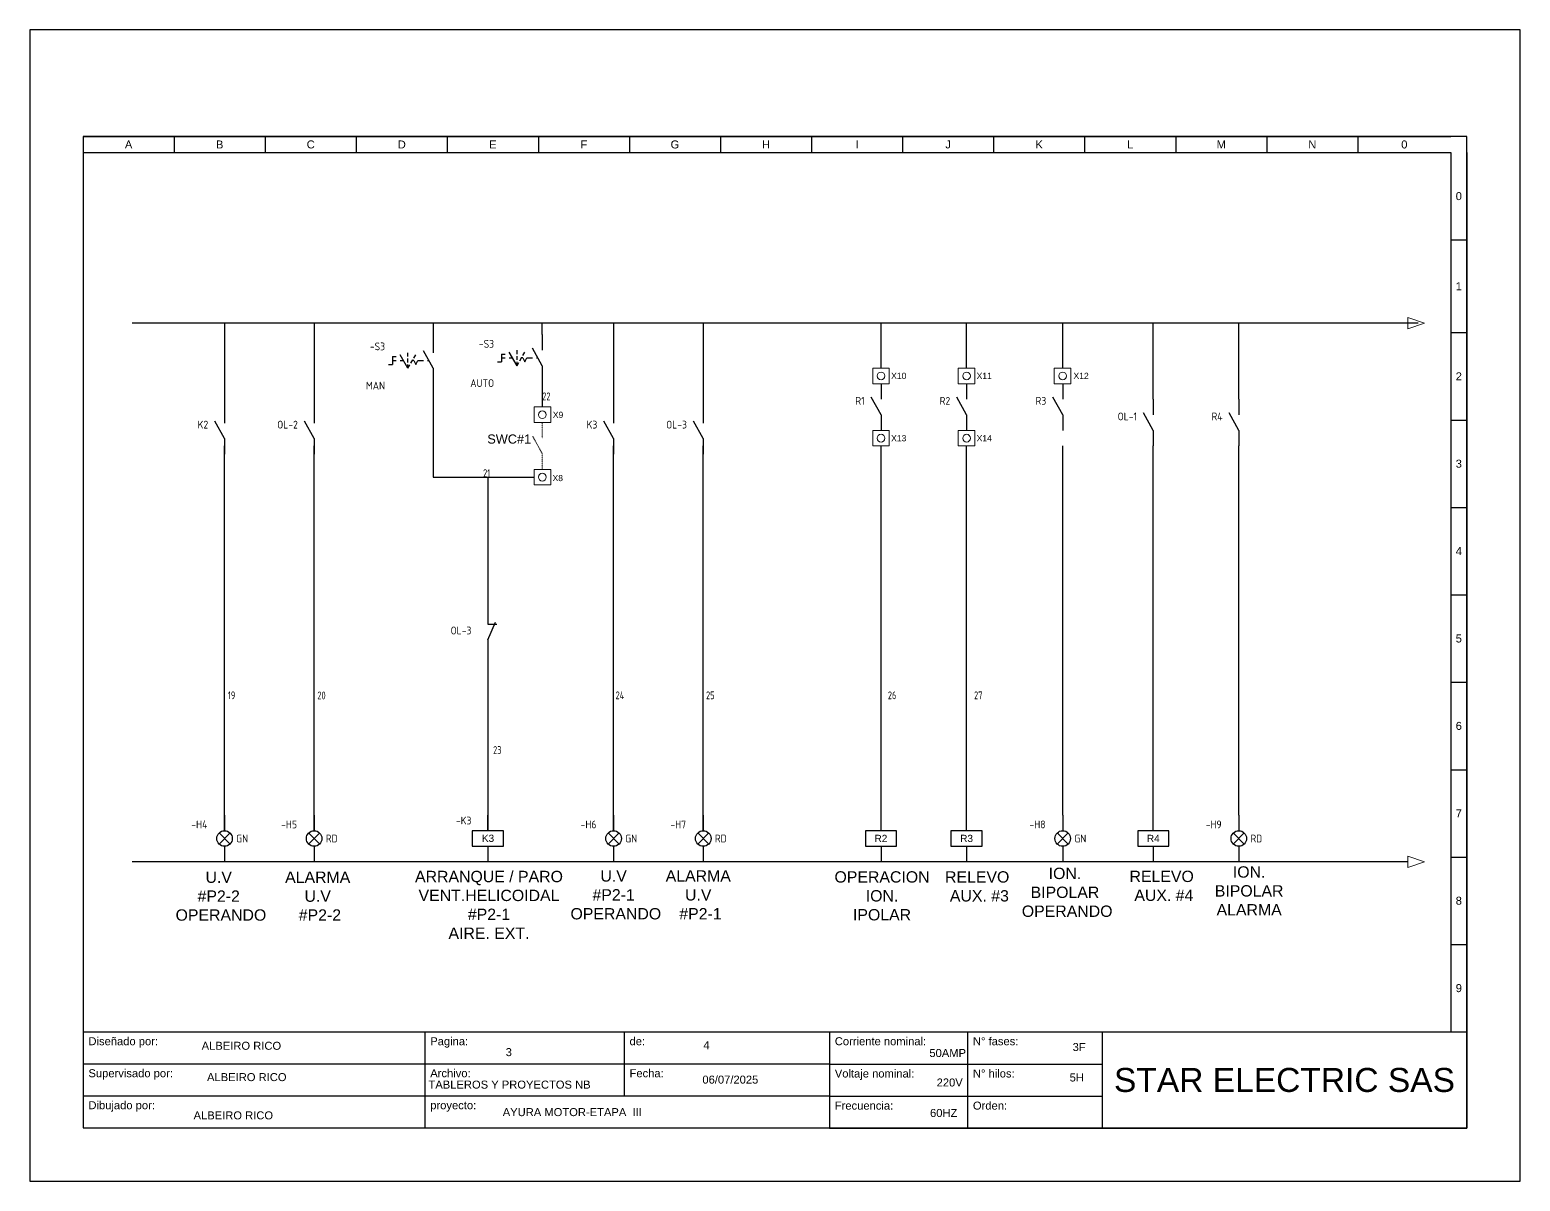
# Model space of a CAD drawing. Header units: millimetres. Extents: x 691 to 18605, y 670 to 10026.
# Drawn here: x 2793 to 3844, y 670 to 1483 of the extents above; entities that cross this region are included whole.
import ezdxf
from ezdxf.enums import TextEntityAlignment as Align

# ---------------------------------------------------------------- set-up
doc = ezdxf.new("R2010")
doc.units = ezdxf.units.MM
doc.linetypes.add('DASHEDX2', pattern=[1.5, 1, -0.5])
doc.linetypes.add('HIDDEN', pattern=[0.375, 0.25, -0.125])
for name, color, linetype in [('-DIAGRAMA', 7, 'Continuous'), ('-Electrico', 5, 'Continuous'), ('DESC', 150, 'Continuous'), ('MISC', 7, 'Continuous'), ('SYMS', 7, 'Continuous'), ('TAGS', 150, 'Continuous'), ('WIRENO', 72, 'Continuous'), ('YEL_14_THHN', 2, 'Continuous')]:
    doc.layers.add(name, color=color, linetype=linetype)
doc.styles.get("Standard").update_dxf_attribs({"font": 'arial.ttf'})
doc.styles.add('WD_IEC', font='ISOCP2.shx', dxfattribs={"width": 0.9, "height": 4})

# ---------------------------------------------------------------- blocks, each defined once
blk = doc.blocks.new('VCR21')
for p, q in [((0, 7.5), (0, 2.5)), ((0, -2.5), (-3.12, 3.12)), ((0, -2.5), (0, -7.5))]:
    blk.add_line(p, q)
at = {"style": 'WD_IEC'}
for tag, p in [('INST', (-5.25, 6.75)), ('LOC', (-5.25, 3.75)), ('TAG2', (-5.25, 0.75)), ('DESC1', (-5.25, -6.75)), ('XREF', (-5.25, -3.75)), ('DESC2', (-5.25, -9.75)), ('DESC3', (-5.25, -12.75))]:
    blk.add_attdef(tag, text='', height=2.5, dxfattribs=at).set_placement(p, align=Align.RIGHT)
blk.add_attdef('TERM01', text='', height=2, rotation=90, dxfattribs=at).set_placement((-1, 7.5), align=Align.RIGHT)
at = {"style": 'WD_IEC', "flags": 1}
for tag, p, height in [('X2TERM01', (0, 7.5), 0.32), ('X4LINK', (-2.75, 0), 0.32), ('X1LINK', (-0.5, 0), 0.32), ('CONTACT', (4, -3.5), 1), ('FAMILY', (4, -5), 1), ('COMMON', (5.25, -4.75), 1), ('X8TERM02', (0, -7.5), 0.32)]:
    blk.add_attdef(tag, p, '', height=height, dxfattribs=at)
at = {"style": 'WD_IEC'}
blk.add_attdef('TERM02', (-1, -7.5), '', height=2, rotation=90, dxfattribs=at)
blk = doc.blocks.new('VLT1G')
for p, q in [((0, 7.5), (0, 2.5)), ((-1.77, -1.77), (1.77, 1.77)), ((1.77, -1.77), (-1.77, 1.77)), ((0, -2.5), (0, -7.5))]:
    blk.add_line(p, q)
blk.add_circle((0, 0), 2.5)
at = {"style": 'WD_IEC'}
for tag, p in [('INST', (-5.5, 10.25)), ('TAG1', (-5.5, 3.25)), ('LOC', (-5.5, 6.75)), ('DESC1', (-5.5, -6.35)), ('DESC2', (-5.5, -9.85)), ('DESC3', (-5.5, -13.35))]:
    blk.add_attdef(tag, text='', height=2.5, dxfattribs=at).set_placement(p, align=Align.RIGHT)
blk.add_attdef('TERM01', text='', height=2, rotation=90, dxfattribs=at).set_placement((-1, 7.5), align=Align.RIGHT)
at = {"style": 'WD_IEC', "flags": 1}
for tag, p, height in [('X2TERM01', (0, 7.5), 0.32), ('X4LINK', (-3, 0), 0.32), ('X1LINK', (3, 0), 0.32), ('ASSYCODE', (1, -4), 1), ('FAMILY', (1, -5.5), 1), ('X8TERM02', (0, -7.5), 0.32), ('CATDESC', (1, -7), 1)]:
    blk.add_attdef(tag, p, '', height=height, dxfattribs=at)
at = {"style": 'WD_IEC', "flags": 9}
for tag, p in [('MFG', (-6, -0.25)), ('CAT', (-6, -2.75))]:
    blk.add_attdef(tag, text='', height=1.5, dxfattribs=at).set_placement(p, align=Align.RIGHT)
at = {"style": 'WD_IEC'}
blk.add_attdef('TERM02', (-1, -7.5), '', height=2, rotation=90, dxfattribs=at)
at = {"lineweight": 13, "style": 'WD_IEC'}
blk.add_attdef('COLOR', text='', height=2.5, dxfattribs=at).set_placement((3.75, 0), align=Align.MIDDLE_LEFT)
at = {"lineweight": 15, "style": 'WD_IEC'}
for tag, p in [('WDTAGALT', (-5.5, -21)), ('XREF', (-5.5, -18))]:
    blk.add_attdef(tag, text='', height=2.5, dxfattribs=at).set_placement(p, align=Align.RIGHT)
blk = doc.blocks.new('WD_WNV')
at = {"linetype": 'Continuous', "style": 'WD_IEC', "width": 0.8}
blk.add_attdef('WIRENO', text='', height=2.5, dxfattribs=at).set_placement((-1.6, 0), align=Align.MIDDLE_RIGHT)
at = {"style": 'WD_IEC', "flags": 1}
for tag, p in [('W08USER', (-1, 0.375)), ('W04USER', (-1, 0.875)), ('W05USER', (-1, 0.75)), ('W09USER', (-1, 0.25)), ('W03USER', (-1, 1)), ('W06USER', (-1, 0.625)), ('W07USER', (-1, 0.5)), ('W02USER', (-1, 1.125)), ('W01USER', (-1, 1.25)), ('W10USER', (-1, 0.125))]:
    blk.add_attdef(tag, text='', height=0.08, dxfattribs=at).set_placement(p, align=Align.CENTER)
blk = doc.blocks.new('*T3')
at = {"color": 0, "linetype": 'ByBlock', "lineweight": -2}
for p, q in [((0, 0), (139.92, 0)), ((0, 0), (0, -18)), ((64.08, 0), (64.08, -18)), ((101.44, 0), (101.44, -12)), ((139.92, 0), (139.92, -18)), ((0, -6), (139.92, -6)), ((0, -12), (139.92, -12)), ((0, -18), (139.92, -18))]:
    blk.add_line(p, q, dxfattribs=at)
at = {"color": 0, "char_height": 1.5, "attachment_point": 1}
for s, insert, width in [('{\\fArial|b0|i0|c162|p34;Diseñado por:}', (1, -1), 62.0824), ('{\\fArial|b0|i0|c162|p34;Pagina:}', (65.08, -1), 35.3574), ('{\\fArial|b0|i0|c162|p34;de}:', (102.44, -1), 36.4813), ('{\\fArial|b0|i0|c162|p34;Supervisado por:}', (1, -7), 62.0824), ('{\\fArial|b0|i0|c162|p34;Archivo:}', (65.08, -7), 35.3574), ('Fecha:', (102.44, -7), 36.4813), ('Dibujado por:', (1, -13), 62.0824), ('{\\fArial|b0|i0|c162|p34;proyecto:}', (65.08, -13), 73.8387)]:
    blk.add_mtext(s, dxfattribs=dict(at, insert=insert, width=width))
blk = doc.blocks.new('*T4')
at = {"color": 0, "linetype": 'ByBlock', "lineweight": -2}
for p, q in [((0, 0), (119.48, 0)), ((0, 0), (0, -18.07)), ((25.89, 0), (25.89, -18.07)), ((51.13, 0), (51.13, -18.07)), ((119.48, 0), (119.48, -18.07)), ((0, -6.05), (51.13, -6.05)), ((0, -12.07), (51.13, -12.07)), ((0, -18.07), (119.48, -18.07))]:
    blk.add_line(p, q, dxfattribs=at)
at = {"color": 0}
for s, insert, char_height, width, attachment_point in [('Corriente nominal:', (1, -1), 1.5, 23.894, 1), ('{\\fArial|b0|i0|c162|p34;N° fases:}', (26.89, -1), 1.5, 23.2313, 1), ('Voltaje nominal:', (1, -7.05), 1.5, 23.894, 1), ('{\\fArial|b0|i0|c162|p34;N° hilos:}', (26.89, -7.05), 1.5, 23.2313, 1), ('{\\fArial|b0|i0|c162|p34;STAR ELECTRIC SAS}', (85.3, -9.04), 4.5, 66.3536, 5), ('Frecuencia:', (1, -13.07), 1.5, 23.894, 1), ('{\\fArial|b0|i0|c162|p34;Orden}:', (26.89, -13.07), 1.5, 23.2313, 1)]:
    blk.add_mtext(s, dxfattribs=dict(at, insert=insert, char_height=char_height, width=width, attachment_point=attachment_point))
blk = doc.blocks.new('CAJETIN')
for p, q in [((0, 185.97), (-259.4, 185.97)), ((-259.4, 185.97), (-259.4, 0.07)), ((-259.4, 185.97), (-2.99, 185.97)), ((-259.4, 185.97), (-259.4, 182.97)), ((-242.33, 185.97), (-242.33, 182.97)), ((-225.26, 185.97), (-225.26, 182.97)), ((-208.19, 185.97), (-208.19, 182.97)), ((-191.12, 185.97), (-191.12, 182.97)), ((-174.05, 185.97), (-174.05, 182.97)), ((-156.98, 185.97), (-156.98, 182.97)), ((-139.91, 185.97), (-139.91, 182.97)), ((-122.84, 185.97), (-122.84, 182.97)), ((-105.77, 185.97), (-105.77, 182.97)), ((-88.7, 185.97), (-88.7, 182.97)), ((-71.64, 185.97), (-71.64, 182.97)), ((-54.57, 185.97), (-54.57, 182.97)), ((-37.5, 185.97), (-37.5, 182.97)), ((-20.43, 185.97), (-20.43, 182.97)), ((0, 0.07), (0, 185.97)), ((-259.4, 182.97), (-2.99, 182.97)), ((-3, 182.97), (-3, 18.07)), ((0, 182.97), (0, 18.07)), ((-3, 166.58), (0, 166.58)), ((-3, 149.19), (0, 149.19)), ((-3, 132.8), (0, 132.8)), ((-3, 116.41), (0, 116.41)), ((-3, 100.02), (0, 100.02)), ((-3, 83.63), (0, 83.63)), ((-3, 67.24), (0, 67.24)), ((-3, 50.85), (0, 50.85)), ((-3, 34.46), (0, 34.46)), ((-3, 18.07), (0, 18.07)), ((-259.4, 0.07), (0, 0.07))]:
    blk.add_line(p, q)
blk.add_lwpolyline([(-269.4, -9.93), (10, -9.93), (10, 205.97), (-269.4, 205.97)], close=True)
for name, p in [('*T3', (-259.4, 18.07)), ('*T4', (-119.48, 18.07))]:
    blk.add_blockref(name, p)
blk.add_text('0', height=1.5).set_placement((-2.08, 174.04))
at = {"char_height": 1.5, "attachment_point": 5}
for s, insert, width in [('A', (-250.87, 184.47), 17.0695), ('B', (-233.8, 184.47), 17.0695), ('C', (-216.73, 184.47), 17.0695), ('D', (-199.66, 184.47), 17.0695), ('E', (-182.59, 184.47), 17.0695), ('F', (-165.52, 184.47), 17.0695), ('G', (-148.45, 184.47), 17.0695), ('H', (-131.38, 184.47), 17.0695), ('I', (-114.31, 184.47), 17.0695), ('J', (-97.24, 184.47), 17.0695), ('K', (-80.17, 184.47), 17.0695), ('L', (-63.1, 184.47), 17.0695), ('M', (-46.03, 184.47), 17.0695), ('N', (-28.96, 184.47), 17.0695), ('0', (-11.71, 184.47), 17.4362), ('1', (-1.5, 157.89), 3), ('2', (-1.5, 141), 3), ('3', (-1.5, 124.61), 3), ('4', (-1.5, 108.22), 3), ('5', (-1.5, 91.83), 3), ('6', (-1.5, 75.44), 3), ('7', (-1.5, 59.05), 3), ('8', (-1.5, 42.66), 3), ('9', (-1.5, 26.27), 3)]:
    blk.add_mtext(s, dxfattribs=dict(at, insert=insert, width=width))
for tag, p in [('DISEÑADO_POR', (-230.86, 14.78)), ('SUPERVISADO_POR', (-229.59, 8.32)), ('DIBUJADO_POR', (-231.25, 2.42))]:
    blk.add_attdef(tag, text='', height=1.5).set_placement(p, align=Align.MIDDLE)
for tag, p in [('PAGINA', (-180.19, 13.54)), ('DE', (-143.12, 14.83)), ('A', (-97.02, 13.49)), ('F', (-73.9, 14.47)), ('ARCHIVO', (-179.45, 8.2)), ('FECHA', (-143.31, 8.38)), ('V', (-96.96, 8.58)), ('H', (-74.46, 8.76)), ('PROYECTO', (-180.75, 3.04)), ('HZ', (-98.06, 2.87)), ('OR', (-74.83, 2.5))]:
    blk.add_attdef(tag, p, '', height=1.5)
blk = doc.blocks.new('VSS113')
for p, q in [((0, 7.5), (0, 2.5)), ((-13.12, 1.25), (-11.88, 1.25)), ((-13.12, 1.25), (-13.12, -1.25)), ((-13.12, 0), (-11.88, 0)), ((-8.12, -2.5), (-10.62, 1.83)), ((-10.62, 0), (-9.57, 0)), ((-8.12, 1.25), (-8.12, 2.5)), ((-8.12, -0.63), (-8.12, 0.62)), ((-7.19, -0.88), (-6.56, 0.21)), ((-6.25, 0), (-6.68, 0)), ((-6.25, 0.75), (-5.62, 1.83)), ((-6.25, 0), (-5.62, -1.25)), ((-5.62, -1.25), (-5, 0)), ((-5, 0), (-3.12, 0)), ((0, -2.5), (-3.12, 3.12)), ((-1.88, 0), (-1.39, 0)), ((-14.38, -1.25), (-13.12, -1.25)), ((-8.12, -2.5), (-8.12, -1.25)), ((-8.12, -2.5), (-7.5, -1.42)), ((0, -2.5), (0, -7.5))]:
    blk.add_line(p, q)
at = {"style": 'WD_IEC'}
for tag, p in [('INST', (-15.5, 9.25)), ('TAG1', (-15.5, 3.25)), ('LOC', (-15.5, 6.25)), ('DESC1', (-15.5, -9.35)), ('DESC3', (-15.5, -15.35)), ('DESC2', (-15.5, -12.35))]:
    blk.add_attdef(tag, text='', height=2.5, dxfattribs=at).set_placement(p, align=Align.RIGHT)
at = {"style": 'WD_IEC', "flags": 8}
for tag, p in [('POS1', (-10.62, 3.5)), ('POS2', (-8.12, 3.5)), ('POS3', (-5.62, 3.5))]:
    blk.add_attdef(tag, text='', height=2, rotation=90, dxfattribs=at).set_placement(p, align=Align.MIDDLE_LEFT)
at = {"style": 'WD_IEC'}
blk.add_attdef('TERM01', text='', height=2, rotation=90, dxfattribs=at).set_placement((-1, 7.5), align=Align.RIGHT)
at = {"style": 'WD_IEC', "flags": 1}
for tag, p, height in [('X2TERM01', (0, 7.5), 0.32), ('CONTACT', (0.5, 4.5), 1), ('X1LINK', (0, 0), 0.32), ('COMMON', (1.75, 3.25), 1), ('X8TERM02', (0, -7.5), 0.32), ('ASSYCODE', (1, -9), 1), ('FAMILY', (1, -10.5), 1), ('CATDESC', (1, -12), 1)]:
    blk.add_attdef(tag, p, '', height=height, dxfattribs=at)
at = {"style": 'WD_IEC', "flags": 9}
for tag, p in [('MFG', (-16, -0.25)), ('CAT', (-16, -2.75))]:
    blk.add_attdef(tag, text='', height=1.5, dxfattribs=at).set_placement(p, align=Align.RIGHT)
at = {"style": 'WD_IEC'}
blk.add_attdef('TERM02', (-1, -7.5), '', height=2, rotation=90, dxfattribs=at)
at = {"lineweight": 15, "style": 'WD_IEC'}
blk.add_attdef('XREF', text='', height=2.5, dxfattribs=at).set_placement((-15.5, -6.35), align=Align.RIGHT)
blk.add_attdef('STATE', (1.25, -6.35), '', height=2.5, dxfattribs=at)
blk = doc.blocks.new('VCR22')
for p, q in [((0, 7.5), (0, 2.5)), ((0, -2.5), (2.5, 3.12)), ((0, 2.5), (2.87, 2.5)), ((0, -2.5), (0, -7.5))]:
    blk.add_line(p, q)
at = {"style": 'WD_IEC'}
for tag, p in [('INST', (-5.25, 5.25)), ('TAG2', (-5.25, -0.75)), ('LOC', (-5.25, 2.25)), ('DESC1', (-5.25, -6.75)), ('XREF', (-5.25, -3.75)), ('DESC2', (-5.25, -9.75)), ('DESC3', (-5.25, -12.75))]:
    blk.add_attdef(tag, text='', height=2.5, dxfattribs=at).set_placement(p, align=Align.RIGHT)
blk.add_attdef('TERM01', text='', height=2, rotation=90, dxfattribs=at).set_placement((-1, 7.5), align=Align.RIGHT)
at = {"style": 'WD_IEC', "flags": 1}
for tag, p, height in [('X2TERM01', (0, 7.5), 0.32), ('X4LINK', (-0.55, 0), 0.32), ('X1LINK', (1.92, 0), 0.32), ('CONTACT', (4, -3.5), 1), ('FAMILY', (4, -5), 1), ('COMMON', (5.25, -4.75), 1), ('X8TERM02', (0, -7.5), 0.32)]:
    blk.add_attdef(tag, p, '', height=height, dxfattribs=at)
at = {"style": 'WD_IEC'}
blk.add_attdef('TERM02', (-1, -7.5), '', height=2, rotation=90, dxfattribs=at)
blk = doc.blocks.new('VMS1')
for p, q in [((0, 2.5), (0, 7.5)), ((0, -2.5), (0, -7.5))]:
    blk.add_line(p, q)
blk.add_lwpolyline([(-5, 2.5), (-5, -2.5), (5, -2.5), (5, 2.5)], close=True)
at = {"style": 'WD_IEC'}
for tag, p in [('INST', (-5.25, 10.5)), ('LOC', (-5.25, 7.5)), ('TAG1', (-5.25, 4.5)), ('DESC1', (-5.25, -6.85)), ('DESC2', (-5.25, -9.85)), ('DESC3', (-5.25, -12.85))]:
    blk.add_attdef(tag, text='', height=2.5, dxfattribs=at).set_placement(p, align=Align.RIGHT)
blk.add_attdef('TERM01', text='', height=2, rotation=90, dxfattribs=at).set_placement((-1, 7.5), align=Align.RIGHT)
at = {"style": 'WD_IEC', "flags": 1}
for tag, p, height in [('X2TERM01', (0, 7.5), 0.32), ('X4LINK', (-5, 0), 0.32), ('X1LINK', (5, 0), 0.32), ('ASSYCODE', (1, -4), 1), ('FAMILY', (1, -5.5), 1), ('X8TERM02', (0, -7.5), 0.32), ('CATDESC', (1, -7), 1)]:
    blk.add_attdef(tag, p, '', height=height, dxfattribs=at)
at = {"style": 'WD_IEC', "flags": 9}
for tag, p in [('MFG', (-6, 1)), ('CAT', (-6, -1.5))]:
    blk.add_attdef(tag, text='', height=1.5, dxfattribs=at).set_placement(p, align=Align.RIGHT)
at = {"style": 'WD_IEC'}
blk.add_attdef('TERM02', (-1, -7.5), '', height=2, rotation=90, dxfattribs=at)
at = {"lineweight": 9, "style": 'WD_IEC'}
for tag, p in [('NO', (-5.5, -16.5)), ('NC', (-5.5, -19.5))]:
    blk.add_attdef(tag, text='', height=2.5, dxfattribs=at).set_placement(p, align=Align.TOP_RIGHT)
for tag, p in [('XREFNO', (-4, -16.5)), ('XREFNC', (-4, -19.5))]:
    blk.add_attdef(tag, text='', height=2.5, dxfattribs=at).set_placement(p, align=Align.TOP_LEFT)

msp = doc.modelspace()

# ---------------------------------------------------------------- linework, layer by layer
at = {"layer": '-DIAGRAMA', "color": 0, "lineweight": 0}
for centre in [(3393.4, 1238.5), (3453.7, 1238.5), (3521.5, 1238.5), (3154.5, 1211.1), (3393.4, 1194.6), (3453.7, 1194.6), (3154.5, 1167.1)]:
    msp.add_circle(centre, 2.72, dxfattribs=at)
at = {"layer": '-Electrico', "color": 0, "lineweight": 0, "ltscale": 0.08}
for points in [[(3387.5, 1244), (3399.2, 1244), (3399.2, 1233), (3387.5, 1233)], [(3447.9, 1244), (3459.5, 1244), (3459.5, 1233), (3447.9, 1233)], [(3515.6, 1244), (3527.3, 1244), (3527.3, 1233), (3515.6, 1233)], [(3148.7, 1216.6), (3160.4, 1216.6), (3160.4, 1205.6), (3148.7, 1205.6)], [(3387.5, 1200.1), (3399.2, 1200.1), (3399.2, 1189.1), (3387.5, 1189.1)], [(3447.9, 1200.1), (3459.5, 1200.1), (3459.5, 1189.1), (3447.9, 1189.1)], [(3148.7, 1172.6), (3160.4, 1172.6), (3160.4, 1161.6), (3148.7, 1161.6)]]:
    msp.add_lwpolyline(points, close=True, dxfattribs=at)
at = {"color": 0}
for p, q in [((2930.4, 1275.7), (2930.4, 1216.2)), ((2993.6, 1275.7), (2993.6, 1216.2)), ((3204.8, 1275.7), (3204.8, 1216.3)), ((3268, 1275.7), (3268, 1216.3)), ((3393.4, 1244), (3393.4, 1275.7)), ((3453.7, 1244), (3453.7, 1275.7)), ((3521.5, 1244), (3521.5, 1275.7)), ((3585.4, 1222.1), (3585.4, 1275.7)), ((3645.7, 1222.1), (3645.7, 1275.7)), ((3077.6, 1232.9), (3077.6, 1167.1)), ((3154.5, 1234.8), (3154.5, 1216.6)), ((2930.4, 917.7), (2930.4, 1189.1)), ((2993.6, 917.7), (2993.6, 1189.1)), ((3204.8, 917.7), (3204.8, 1189.1)), ((3268, 917.7), (3268, 1189.1)), ((3393.4, 928.7), (3393.4, 1189.1)), ((3453.7, 928.7), (3453.7, 1189.1)), ((3521.5, 928.7), (3521.5, 1189.1)), ((3585.4, 928.7), (3585.4, 1189.1)), ((3645.7, 928.7), (3645.7, 1189.1)), ((3077.6, 1167.1), (3148.7, 1167.1)), ((3116.1, 1167.1), (3116.1, 1074.3)), ((3116.1, 1041.4), (3116.1, 917.7))]:
    msp.add_line(p, q, dxfattribs=at)
at = {"color": 0, "linetype": 'Continuous', "lineweight": 0}
for p, q in [((3764.8, 1279.7), (3764.8, 1275.7)), ((3776.6, 1275.7), (3764.8, 1279.7)), ((3764.8, 1275.7), (3764.8, 1271.7)), ((3764.8, 1271.7), (3776.6, 1275.7)), ((3764.8, 899.7), (3764.8, 895.7)), ((3776.6, 895.7), (3764.8, 899.7)), ((3764.8, 895.7), (3764.8, 891.7)), ((3764.8, 891.7), (3776.6, 895.7))]:
    msp.add_line(p, q, dxfattribs=at)
at = {"color": 0, "linetype": 'HIDDEN', "lineweight": 0, "ltscale": 0.2}
for p, q in [((3154.5, 1194.6), (3154.5, 1205.6)), ((3154.5, 1183.6), (3147.7, 1196)), ((3154.5, 1172.6), (3154.5, 1183.6))]:
    msp.add_line(p, q, dxfattribs=at)
at = {"layer": 'YEL_14_THHN', "color": 0}
for p, q in [((3772.1, 1275.7), (2865.2, 1275.7)), ((3077.6, 1275.7), (3077.6, 1265.9)), ((3154.5, 1267.7), (3154.5, 1275.7)), ((3764.8, 895.7), (2865.2, 895.8))]:
    msp.add_line(p, q, dxfattribs=at)

# ---------------------------------------------------------------- block references
at = {"color": 0}
ref = msp.add_blockref('CAJETIN', (3806.5, 707.8), dxfattribs=dict(at, xscale=3.761929394681115, yscale=3.761929394681115, zscale=3.761929394681115))
ref.add_attrib('5H', '5H', (3526.4, 740.8), dxfattribs={"height": 5.64})
ref.add_attrib('3F', '3F', (3528.5, 762.3), dxfattribs={"height": 5.64})
ref.add_attrib('HZ', '60HZ', dxfattribs={"height": 5.64}).set_placement((3437.6, 718.6), align=Align.MIDDLE)
ref.add_attrib('V', '220V', dxfattribs={"height": 5.64}).set_placement((3441.8, 740.1), align=Align.MIDDLE)
ref.add_attrib('A', '50AMP', dxfattribs={"height": 5.64}).set_placement((3440.4, 760.9), align=Align.MIDDLE)
ref.add_attrib('PROYECTO', 'AYURA MOTOR-ETAPA  III', dxfattribs={"height": 5.643}).set_placement((3126.6, 719.2), align=Align.MIDDLE_LEFT)
ref.add_attrib('ARCHIVO', 'TABLEROS Y PROYECTOS NB', dxfattribs={"height": 5.643}).set_placement((3131.4, 738.6), align=Align.MIDDLE)
ref.add_attrib('DE', '4', (3268.1, 763.6), dxfattribs={"height": 5.64})
ref.add_attrib('PAGINA', '3', (3128.7, 758.7), dxfattribs={"height": 5.64})
ref.add_attrib('FECHA', '06/07/2025', (3267.4, 739.3), dxfattribs={"height": 5.64})
ref.add_attrib('DIBUJADO_POR', 'ALBEIRO RICO', dxfattribs={"height": 5.643}).set_placement((2936.6, 716.9), align=Align.MIDDLE)
ref.add_attrib('SUPERVISADO_POR', 'ALBEIRO RICO', dxfattribs={"height": 5.643}).set_placement((2946.1, 743.9), align=Align.MIDDLE)
ref.add_attrib('DISEÑADO_POR', 'ALBEIRO RICO', dxfattribs={"height": 5.643}).set_placement((2942.3, 766), align=Align.MIDDLE)
at = {"layer": 'SYMS', "color": 0}
ref = msp.add_blockref('VSS113', (3077.6, 1249.4), dxfattribs=dict(at, xscale=2.197145441597592, yscale=2.197145441597592, zscale=2.197145441597592))
ref.add_attrib('DESC1', 'MAN', dxfattribs={"layer": 'DESC', "height": 5.49, "style": 'WD_IEC'}).set_placement((3043.6, 1228.9), align=Align.RIGHT)
ref.add_attrib('TAG1', '-S3', dxfattribs={"layer": 'TAGS', "height": 5.49, "style": 'WD_IEC'}).set_placement((3043.6, 1256.6), align=Align.RIGHT)
ref = msp.add_blockref('VSS113', (3154.5, 1251.2), dxfattribs=dict(at, xscale=2.197145441597592, yscale=2.197145441597592, zscale=2.197145441597592))
ref.add_attrib('DESC1', 'AUTO', dxfattribs={"layer": 'DESC', "height": 5.49, "style": 'WD_IEC'}).set_placement((3120.5, 1230.7), align=Align.RIGHT)
ref.add_attrib('TAG1', '-S3', dxfattribs={"layer": 'TAGS', "height": 5.49, "style": 'WD_IEC'}).set_placement((3120.5, 1258.4), align=Align.RIGHT)
ref = msp.add_blockref('VCR21', (3393.4, 1216.6), dxfattribs=dict(at, xscale=2.197145441597592, yscale=2.197145441597592, zscale=2.197145441597592))
ref.add_attrib('TAG2', 'R1', dxfattribs={"layer": 'TAGS', "height": 5.49, "style": 'WD_IEC'}).set_placement((3381.8, 1218.2), align=Align.RIGHT)
ref = msp.add_blockref('VCR21', (3453.7, 1216.6), dxfattribs=dict(at, xscale=2.197145441597592, yscale=2.197145441597592, zscale=2.197145441597592))
ref.add_attrib('TAG2', 'R2', dxfattribs={"layer": 'TAGS', "height": 5.49, "style": 'WD_IEC'}).set_placement((3442.2, 1218.2), align=Align.RIGHT)
ref = msp.add_blockref('VCR21', (3521.5, 1216.6), dxfattribs=dict(at, xscale=2.197145441597592, yscale=2.197145441597592, zscale=2.197145441597592))
ref.add_attrib('TAG2', 'R3', dxfattribs={"layer": 'TAGS', "height": 5.49, "style": 'WD_IEC'}).set_placement((3509.9, 1218.2), align=Align.RIGHT)
ref = msp.add_blockref('VCR21', (3585.4, 1205.6), dxfattribs=dict(at, xscale=2.197145441597592, yscale=2.197145441597592, zscale=2.197145441597592))
ref.add_attrib('TAG2', 'OL-1', dxfattribs={"layer": 'TAGS', "height": 5.49, "style": 'WD_IEC'}).set_placement((3573.9, 1207.2), align=Align.RIGHT)
ref = msp.add_blockref('VCR21', (3645.7, 1205.6), dxfattribs=dict(at, xscale=2.197145441597592, yscale=2.197145441597592, zscale=2.197145441597592))
ref.add_attrib('TAG2', 'R4', dxfattribs={"layer": 'TAGS', "height": 5.49, "style": 'WD_IEC'}).set_placement((3634.2, 1207.2), align=Align.RIGHT)
ref = msp.add_blockref('VCR21', (2930.4, 1199.8), dxfattribs=dict(at, xscale=2.197145441597592, yscale=2.197145441597592, zscale=2.197145441597592))
ref.add_attrib('TAG2', 'K2', dxfattribs={"layer": 'TAGS', "height": 5.49, "style": 'WD_IEC'}).set_placement((2918.9, 1201.4), align=Align.RIGHT)
ref = msp.add_blockref('VCR21', (2993.6, 1199.8), dxfattribs=dict(at, xscale=2.197145441597592, yscale=2.197145441597592, zscale=2.197145441597592))
ref.add_attrib('TAG2', 'OL-2', dxfattribs={"layer": 'TAGS', "height": 5.49, "style": 'WD_IEC'}).set_placement((2982.1, 1201.4), align=Align.RIGHT)
ref = msp.add_blockref('VCR21', (3204.8, 1199.8), dxfattribs=dict(at, xscale=2.197145441597592, yscale=2.197145441597592, zscale=2.197145441597592))
ref.add_attrib('TAG2', 'K3', dxfattribs={"layer": 'TAGS', "height": 5.49, "style": 'WD_IEC'}).set_placement((3193.3, 1201.4), align=Align.RIGHT)
ref = msp.add_blockref('VCR21', (3268, 1199.8), dxfattribs=dict(at, xscale=2.197145441597592, yscale=2.197145441597592, zscale=2.197145441597592))
ref.add_attrib('TAG2', 'OL-3', dxfattribs={"layer": 'TAGS', "height": 5.49, "style": 'WD_IEC'}).set_placement((3256.5, 1201.4), align=Align.RIGHT)
ref = msp.add_blockref('VCR22', (3116.1, 1057.9), dxfattribs=dict(at, xscale=2.197145441597592, yscale=2.197145441597592, zscale=2.197145441597592))
ref.add_attrib('TAG2', 'OL-3', dxfattribs={"layer": 'TAGS', "height": 5.49, "style": 'WD_IEC'}).set_placement((3104.5, 1056.2), align=Align.RIGHT)
ref = msp.add_blockref('VLT1G', (2930.4, 912.2), dxfattribs=dict(at, xscale=2.197145441597592, yscale=2.197145441597592, zscale=2.197145441597592))
ref.add_attrib('COLOR', 'GN', dxfattribs={"layer": 'MISC', "lineweight": 13, "height": 5.49, "style": 'WD_IEC'}).set_placement((2938.6, 912.2), align=Align.MIDDLE_LEFT)
ref.add_attrib('TAG1', '-H4', dxfattribs={"layer": 'TAGS', "height": 5.49, "style": 'WD_IEC'}).set_placement((2918.3, 919.4), align=Align.RIGHT)
ref = msp.add_blockref('VLT1G', (2993.6, 912.2), dxfattribs=dict(at, xscale=2.197145441597592, yscale=2.197145441597592, zscale=2.197145441597592))
ref.add_attrib('COLOR', 'RD', dxfattribs={"layer": 'MISC', "lineweight": 13, "height": 5.49, "style": 'WD_IEC'}).set_placement((3001.8, 912.2), align=Align.MIDDLE_LEFT)
ref.add_attrib('TAG1', '-H5', dxfattribs={"layer": 'TAGS', "height": 5.49, "style": 'WD_IEC'}).set_placement((2981.5, 919.4), align=Align.RIGHT)
ref = msp.add_blockref('VMS1', (3116.1, 912.2), dxfattribs=dict(at, xscale=2.197145441597592, yscale=2.197145441597592, zscale=2.197145441597592))
ref.add_attrib('TAG1', '-K3', dxfattribs={"layer": 'TAGS', "height": 5.49, "style": 'WD_IEC'}).set_placement((3104.5, 922.1), align=Align.RIGHT)
ref = msp.add_blockref('VLT1G', (3204.8, 912.2), dxfattribs=dict(at, xscale=2.197145441597592, yscale=2.197145441597592, zscale=2.197145441597592))
ref.add_attrib('COLOR', 'GN', dxfattribs={"layer": 'MISC', "lineweight": 13, "height": 5.49, "style": 'WD_IEC'}).set_placement((3213, 912.2), align=Align.MIDDLE_LEFT)
ref.add_attrib('TAG1', '-H6', dxfattribs={"layer": 'TAGS', "height": 5.49, "style": 'WD_IEC'}).set_placement((3192.7, 919.4), align=Align.RIGHT)
ref = msp.add_blockref('VLT1G', (3268, 912.2), dxfattribs=dict(at, xscale=2.197145441597592, yscale=2.197145441597592, zscale=2.197145441597592))
ref.add_attrib('COLOR', 'RD', dxfattribs={"layer": 'MISC', "lineweight": 13, "height": 5.49, "style": 'WD_IEC'}).set_placement((3276.2, 912.2), align=Align.MIDDLE_LEFT)
ref.add_attrib('TAG1', '-H7', dxfattribs={"layer": 'TAGS', "height": 5.49, "style": 'WD_IEC'}).set_placement((3255.9, 919.4), align=Align.RIGHT)
at = {"layer": 'SYMS', "color": 0, "xscale": 2.197145441597592, "yscale": 2.197145441597592, "zscale": 2.197145441597592}
for p in [(3393.4, 912.2), (3453.7, 912.2), (3585.4, 912.2)]:
    msp.add_blockref('VMS1', p, dxfattribs=at)
at = {"layer": 'SYMS', "color": 0}
ref = msp.add_blockref('VLT1G', (3521.5, 912.2), dxfattribs=dict(at, xscale=2.197145441597592, yscale=2.197145441597592, zscale=2.197145441597592))
ref.add_attrib('COLOR', 'GN', dxfattribs={"layer": 'MISC', "lineweight": 13, "height": 5.49, "style": 'WD_IEC'}).set_placement((3529.7, 912.2), align=Align.MIDDLE_LEFT)
ref.add_attrib('TAG1', '-H8', dxfattribs={"layer": 'TAGS', "height": 5.49, "style": 'WD_IEC'}).set_placement((3509.4, 919.4), align=Align.RIGHT)
ref = msp.add_blockref('VLT1G', (3645.7, 912.2), dxfattribs=dict(at, xscale=2.197145441597592, yscale=2.197145441597592, zscale=2.197145441597592))
ref.add_attrib('COLOR', 'RD', dxfattribs={"layer": 'MISC', "lineweight": 13, "height": 5.49, "style": 'WD_IEC'}).set_placement((3653.9, 912.2), align=Align.MIDDLE_LEFT)
ref.add_attrib('TAG1', '-H9', dxfattribs={"layer": 'TAGS', "height": 5.49, "style": 'WD_IEC'}).set_placement((3633.6, 919.4), align=Align.RIGHT)
at = {"layer": 'WIRENO', "color": 0}
ref = msp.add_blockref('WD_WNV', (3162.6, 1231.7), dxfattribs=dict(at, xscale=2.197145441597592, yscale=2.197145441597592, zscale=2.197145441597592))
ref.add_attrib('WIRENO', '22', dxfattribs={"linetype": 'Continuous', "height": 5.49, "style": 'WD_IEC', "width": 0.8}).set_placement((3160.3, 1224.1), align=Align.MIDDLE_RIGHT)
ref = msp.add_blockref('WD_WNV', (3121.7, 1177.4), dxfattribs=dict(at, xscale=2.197145441597592, yscale=2.197145441597592, zscale=2.197145441597592))
ref.add_attrib('WIRENO', '21', dxfattribs={"linetype": 'Continuous', "height": 5.49, "style": 'WD_IEC', "width": 0.8}).set_placement((3117.8, 1169.9), align=Align.MIDDLE_RIGHT)
ref = msp.add_blockref('WD_WNV', (2936, 1016.8), dxfattribs=dict(at, xscale=2.197145441597592, yscale=2.197145441597592, zscale=2.197145441597592))
ref.add_attrib('WIRENO', '19', dxfattribs={"linetype": 'Continuous', "height": 5.49, "style": 'WD_IEC', "width": 0.8}).set_placement((2938, 1013.2), align=Align.MIDDLE_RIGHT)
ref = msp.add_blockref('WD_WNV', (2999.2, 1016.7), dxfattribs=dict(at, xscale=2.197145441597592, yscale=2.197145441597592, zscale=2.197145441597592))
ref.add_attrib('WIRENO', '20', dxfattribs={"linetype": 'Continuous', "height": 5.49, "style": 'WD_IEC', "width": 0.8}).set_placement((3001.7, 1013.1), align=Align.MIDDLE_RIGHT)
ref = msp.add_blockref('WD_WNV', (3210.4, 1016.8), dxfattribs=dict(at, xscale=2.197145441597592, yscale=2.197145441597592, zscale=2.197145441597592))
ref.add_attrib('WIRENO', '24', dxfattribs={"linetype": 'Continuous', "height": 5.49, "style": 'WD_IEC', "width": 0.8}).set_placement((3212.3, 1013.2), align=Align.MIDDLE_RIGHT)
ref = msp.add_blockref('WD_WNV', (3273.6, 1016.8), dxfattribs=dict(at, xscale=2.197145441597592, yscale=2.197145441597592, zscale=2.197145441597592))
ref.add_attrib('WIRENO', '25', dxfattribs={"linetype": 'Continuous', "height": 5.49, "style": 'WD_IEC', "width": 0.8}).set_placement((3276, 1013.2), align=Align.MIDDLE_RIGHT)
ref = msp.add_blockref('WD_WNV', (3401.7, 1016.8), dxfattribs=dict(at, xscale=2.197145441597592, yscale=2.197145441597592, zscale=2.197145441597592))
ref.add_attrib('WIRENO', '26', dxfattribs={"linetype": 'Continuous', "height": 5.49, "style": 'WD_IEC', "width": 0.8}).set_placement((3404.2, 1013.2), align=Align.MIDDLE_RIGHT)
ref = msp.add_blockref('WD_WNV', (3462.4, 1016.8), dxfattribs=dict(at, xscale=2.197145441597592, yscale=2.197145441597592, zscale=2.197145441597592))
ref.add_attrib('WIRENO', '27', dxfattribs={"linetype": 'Continuous', "height": 5.49, "style": 'WD_IEC', "width": 0.8}).set_placement((3464.9, 1013.2), align=Align.MIDDLE_RIGHT)
ref = msp.add_blockref('WD_WNV', (3121.7, 975.4), dxfattribs=dict(at, xscale=2.197145441597592, yscale=2.197145441597592, zscale=2.197145441597592))
ref.add_attrib('WIRENO', '23', dxfattribs={"linetype": 'Continuous', "height": 5.49, "style": 'WD_IEC', "width": 0.8}).set_placement((3125.7, 974.6), align=Align.MIDDLE_RIGHT)

# ---------------------------------------------------------------- texts
at = {"color": 0, "lineweight": 0}
for s, p in [('X10', (3400.5, 1236.4)), ('X11', (3460.8, 1236.4)), ('X12', (3529.1, 1236.4)), ('X9', (3161.9, 1208.9)), ('X13', (3400.5, 1192.4)), ('X14', (3460.8, 1192.4)), ('X8', (3161.7, 1164.3))]:
    msp.add_text(s, height=4.33, dxfattribs=at).set_placement(p)
at = {"color": 0, "lineweight": 0, "insert": (3115.7, 1197.2), "char_height": 6.43, "attachment_point": 1}
msp.add_mtext_dynamic_manual_height_columns('SWC#1', width=23.507, gutter_width=17.2, heights=[0], dxfattribs=at)
at = {"color": 0, "linetype": 'DASHEDX2', "char_height": 5.06, "attachment_point": 1}
for s, insert in [('K3', (3111.9, 914.9)), ('R2', (3388.8, 914.8)), ('R3', (3449.2, 914.8)), ('R4', (3580.9, 914.8))]:
    msp.add_mtext_dynamic_manual_height_columns(s, width=14.102, gutter_width=25.3, heights=[6.68], dxfattribs=dict(at, insert=insert))
at = {"color": 0, "lineweight": 0, "char_height": 8, "attachment_point": 2}
for s, insert, width in [('\\A1;U.V\\P#P2-2\\P OPERANDO', (2926.3, 888.9), 151.335), ('\\A1;ALARMA\\PU.V\\P #P2-2\\P ', (2996.1, 888.9), 177.165), ('\\A1;ARRANQUE / PARO\\PVENT.HELICOIDAL\\P#P2-1\\PAIRE. EXT.', (3116.9, 889.4), 230.839), ('\\A1;U.V\\P#P2-1\\P OPERANDO', (3204.8, 889.8), 151.335), ('\\A1;ALARMA\\PU.V\\P #P2-1\\P ', (3264.5, 889.8), 177.165), ('\\A1;OPERACION\\PION.\\PIPOLAR\\P ', (3394.1, 889.1), 91.903), ('\\A1;RELEVO\\P AUX. #3\\P ', (3461.2, 889.1), 91.903), ('\\A1;ION.\\PBIPOLAR\\P OPERANDO', (3523.1, 891.6), 151.335), ('\\A1;RELEVO\\P AUX. #4\\P ', (3591.3, 889.5), 91.903), ('\\A1;ION.\\PBIPOLAR\\PALARMA', (3653, 892.6), 151.335)]:
    msp.add_mtext(s, dxfattribs=dict(at, insert=insert, width=width))

doc.saveas('drawing.dxf')
